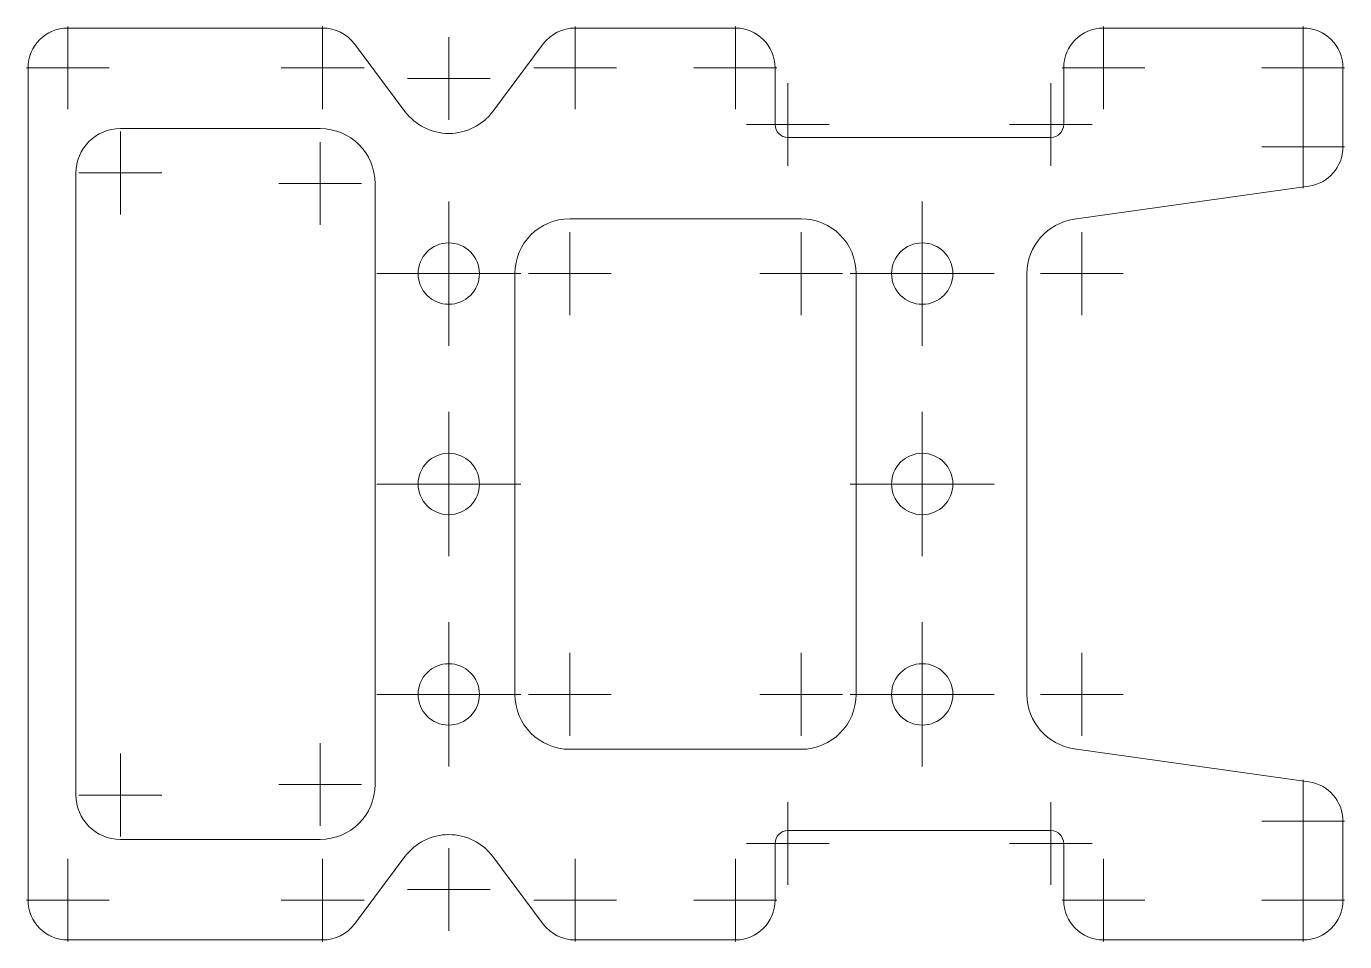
# Model space of a CAD drawing. Header units: millimetres. Extents: x 5.5 to 85.1, y 2.7 to 57.9.
import ezdxf

# ---------------------------------------------------------------- set-up
doc = ezdxf.new("R2010")
doc.units = ezdxf.units.MM

# ---------------------------------------------------------------- blocks, each defined once
blk = doc.blocks.new('SW_CENTERMARKSYMBOL_0')
at = {"color": 7, "linetype": 'Continuous', "lineweight": 0}
for q in [(0, 2.5), (-2.5, 0), (0, -2.5), (2.5, 0)]:
    blk.add_line((0, 0), q, dxfattribs=at)
blk = doc.blocks.new('SW_CENTERMARKSYMBOL_1')
at = {"color": 7, "linetype": 'Continuous', "lineweight": 0}
for q in [(0, 2.5), (-2.5, 0), (0, -2.5), (2.5, 0)]:
    blk.add_line((0, 0), q, dxfattribs=at)
blk = doc.blocks.new('SW_CENTERMARKSYMBOL_2')
at = {"color": 7, "linetype": 'Continuous', "lineweight": 0}
for q in [(0, 2.5), (-2.5, 0), (0, -2.5), (2.5, 0)]:
    blk.add_line((0, 0), q, dxfattribs=at)
blk = doc.blocks.new('SW_CENTERMARKSYMBOL_3')
at = {"color": 7, "linetype": 'Continuous', "lineweight": 0}
for q in [(0, 2.5), (-2.5, 0), (0, -2.5), (2.5, 0)]:
    blk.add_line((0, 0), q, dxfattribs=at)
blk = doc.blocks.new('SW_CENTERMARKSYMBOL_4')
at = {"color": 7, "linetype": 'Continuous', "lineweight": 0}
for p, q in [((0, 2.5), (0, 4.35293)), ((0, 0), (0, 2.5)), ((-2.5, 0), (-4.35293, 0)), ((0, 0), (-2.5, 0)), ((0, 0), (0, -2.5)), ((0, 0), (2.5, 0)), ((2.5, 0), (4.35293, 0)), ((0, -2.5), (0, -4.35293))]:
    blk.add_line(p, q, dxfattribs=at)
blk = doc.blocks.new('SW_CENTERMARKSYMBOL_5')
at = {"color": 7, "linetype": 'Continuous', "lineweight": 0}
for p, q in [((0, 2.5), (0, 4.35293)), ((0, 0), (0, 2.5)), ((-2.5, 0), (-4.35293, 0)), ((0, 0), (-2.5, 0)), ((0, 0), (0, -2.5)), ((0, 0), (2.5, 0)), ((2.5, 0), (4.35293, 0)), ((0, -2.5), (0, -4.35293))]:
    blk.add_line(p, q, dxfattribs=at)
blk = doc.blocks.new('SW_CENTERMARKSYMBOL_6')
at = {"color": 7, "linetype": 'Continuous', "lineweight": 0}
for p, q in [((0, 2.5), (0, 4.35293)), ((0, 0), (0, 2.5)), ((-2.5, 0), (-4.35293, 0)), ((0, 0), (-2.5, 0)), ((0, 0), (0, -2.5)), ((0, 0), (2.5, 0)), ((2.5, 0), (4.35293, 0)), ((0, -2.5), (0, -4.35293))]:
    blk.add_line(p, q, dxfattribs=at)
blk = doc.blocks.new('SW_CENTERMARKSYMBOL_7')
at = {"color": 7, "linetype": 'Continuous', "lineweight": 0}
for q in [(0, 2.5), (-2.5, 0), (0, -2.5), (2.5, 0)]:
    blk.add_line((0, 0), q, dxfattribs=at)
blk = doc.blocks.new('SW_CENTERMARKSYMBOL_8')
at = {"color": 7, "linetype": 'Continuous', "lineweight": 0}
for q in [(0, 2.5), (-2.5, 0), (0, -2.5), (2.5, 0)]:
    blk.add_line((0, 0), q, dxfattribs=at)
blk = doc.blocks.new('SW_CENTERMARKSYMBOL_9')
at = {"color": 7, "linetype": 'Continuous', "lineweight": 0}
for q in [(0, 2.5), (-2.5, 0), (0, -2.5), (2.5, 0)]:
    blk.add_line((0, 0), q, dxfattribs=at)
blk = doc.blocks.new('SW_CENTERMARKSYMBOL_10')
at = {"color": 7, "linetype": 'Continuous', "lineweight": 0}
for q in [(0, 2.5), (-2.5, 0), (0, -2.5), (2.5, 0)]:
    blk.add_line((0, 0), q, dxfattribs=at)
blk = doc.blocks.new('SW_CENTERMARKSYMBOL_11')
at = {"color": 7, "linetype": 'Continuous', "lineweight": 0}
for p, q in [((0, 2.5), (0, 4.35293)), ((0, 0), (0, 2.5)), ((-2.5, 0), (-4.35293, 0)), ((0, 0), (-2.5, 0)), ((0, 0), (0, -2.5)), ((0, 0), (2.5, 0)), ((2.5, 0), (4.35293, 0)), ((0, -2.5), (0, -4.35293))]:
    blk.add_line(p, q, dxfattribs=at)
blk = doc.blocks.new('SW_CENTERMARKSYMBOL_12')
at = {"color": 7, "linetype": 'Continuous', "lineweight": 0}
for p, q in [((0, 2.5), (0, 4.35293)), ((0, 0), (0, 2.5)), ((-2.5, 0), (-4.35293, 0)), ((0, 0), (-2.5, 0)), ((0, 0), (0, -2.5)), ((0, 0), (2.5, 0)), ((2.5, 0), (4.35293, 0)), ((0, -2.5), (0, -4.35293))]:
    blk.add_line(p, q, dxfattribs=at)
blk = doc.blocks.new('SW_CENTERMARKSYMBOL_13')
at = {"color": 7, "linetype": 'Continuous', "lineweight": 0}
for p, q in [((0, 2.5), (0, 4.35293)), ((0, 0), (0, 2.5)), ((-2.5, 0), (-4.35293, 0)), ((0, 0), (-2.5, 0)), ((0, 0), (0, -2.5)), ((0, 0), (2.5, 0)), ((2.5, 0), (4.35293, 0)), ((0, -2.5), (0, -4.35293))]:
    blk.add_line(p, q, dxfattribs=at)
blk = doc.blocks.new('SW_CENTERMARKSYMBOL_14')
at = {"color": 7, "linetype": 'Continuous', "lineweight": 0}
for q in [(0, 2.5), (-2.5, 0), (0, -2.5), (2.5, 0)]:
    blk.add_line((0, 0), q, dxfattribs=at)
blk = doc.blocks.new('SW_CENTERMARKSYMBOL_15')
at = {"color": 7, "linetype": 'Continuous', "lineweight": 0}
for q in [(0, 2.5), (-2.5, 0), (0, -2.5), (2.5, 0)]:
    blk.add_line((0, 0), q, dxfattribs=at)
blk = doc.blocks.new('SW_CENTERMARKSYMBOL_16')
at = {"color": 7, "linetype": 'Continuous', "lineweight": 0}
for q in [(0, 2.5), (-2.5, 0), (0, -2.5), (2.5, 0)]:
    blk.add_line((0, 0), q, dxfattribs=at)
blk = doc.blocks.new('SW_CENTERMARKSYMBOL_17')
at = {"color": 7, "linetype": 'Continuous', "lineweight": 0}
for q in [(0, 2.5), (-2.5, 0), (0, -2.5), (2.5, 0)]:
    blk.add_line((0, 0), q, dxfattribs=at)
blk = doc.blocks.new('SW_CENTERMARKSYMBOL_18')
at = {"color": 7, "linetype": 'Continuous', "lineweight": 0}
for q in [(0, 2.5), (-2.5, 0), (0, -2.5), (2.5, 0)]:
    blk.add_line((0, 0), q, dxfattribs=at)
blk = doc.blocks.new('SW_CENTERMARKSYMBOL_19')
at = {"color": 7, "linetype": 'Continuous', "lineweight": 0}
for q in [(0, 2.5), (-2.5, 0), (0, -2.5), (2.5, 0)]:
    blk.add_line((0, 0), q, dxfattribs=at)
blk = doc.blocks.new('SW_CENTERMARKSYMBOL_20')
at = {"color": 7, "linetype": 'Continuous', "lineweight": 0}
for q in [(0, 2.5), (-2.5, 0), (0, -2.5), (2.5, 0)]:
    blk.add_line((0, 0), q, dxfattribs=at)
blk = doc.blocks.new('SW_CENTERMARKSYMBOL_21')
at = {"color": 7, "linetype": 'Continuous', "lineweight": 0}
for q in [(0, 2.5), (-2.5, 0), (0, -2.5), (2.5, 0)]:
    blk.add_line((0, 0), q, dxfattribs=at)
blk = doc.blocks.new('SW_CENTERMARKSYMBOL_22')
at = {"color": 7, "linetype": 'Continuous', "lineweight": 0}
for q in [(0, 2.5), (-2.5, 0), (0, -2.5), (2.5, 0)]:
    blk.add_line((0, 0), q, dxfattribs=at)
blk = doc.blocks.new('SW_CENTERMARKSYMBOL_23')
at = {"color": 7, "linetype": 'Continuous', "lineweight": 0}
for q in [(0, 2.5), (-2.5, 0), (0, -2.5), (2.5, 0)]:
    blk.add_line((0, 0), q, dxfattribs=at)
blk = doc.blocks.new('SW_CENTERMARKSYMBOL_24')
at = {"color": 7, "linetype": 'Continuous', "lineweight": 0}
for q in [(0, 2.5), (-2.5, 0), (0, -2.5), (2.5, 0)]:
    blk.add_line((0, 0), q, dxfattribs=at)
blk = doc.blocks.new('SW_CENTERMARKSYMBOL_25')
at = {"color": 7, "linetype": 'Continuous', "lineweight": 0}
for q in [(0, 2.5), (-2.5, 0), (0, -2.5), (2.5, 0)]:
    blk.add_line((0, 0), q, dxfattribs=at)
blk = doc.blocks.new('SW_CENTERMARKSYMBOL_26')
at = {"color": 7, "linetype": 'Continuous', "lineweight": 0}
for q in [(0, 2.5), (-2.5, 0), (0, -2.5), (2.5, 0)]:
    blk.add_line((0, 0), q, dxfattribs=at)
blk = doc.blocks.new('SW_CENTERMARKSYMBOL_27')
at = {"color": 7, "linetype": 'Continuous', "lineweight": 0}
for q in [(0, 2.5), (-2.5, 0), (0, -2.5), (2.5, 0)]:
    blk.add_line((0, 0), q, dxfattribs=at)
blk = doc.blocks.new('SW_CENTERMARKSYMBOL_28')
at = {"color": 7, "linetype": 'Continuous', "lineweight": 0}
for q in [(0, 2.5), (-2.5, 0), (0, -2.5), (2.5, 0)]:
    blk.add_line((0, 0), q, dxfattribs=at)
blk = doc.blocks.new('SW_CENTERMARKSYMBOL_29')
at = {"color": 7, "linetype": 'Continuous', "lineweight": 0}
for q in [(0, 2.5), (-2.5, 0), (0, -2.5), (2.5, 0)]:
    blk.add_line((0, 0), q, dxfattribs=at)
blk = doc.blocks.new('SW_CENTERMARKSYMBOL_30')
at = {"color": 7, "linetype": 'Continuous', "lineweight": 0}
for q in [(0, 2.5), (-2.5, 0), (0, -2.5), (2.5, 0)]:
    blk.add_line((0, 0), q, dxfattribs=at)
blk = doc.blocks.new('SW_CENTERMARKSYMBOL_31')
at = {"color": 7, "linetype": 'Continuous', "lineweight": 0}
for q in [(0, 2.5), (-2.5, 0), (0, -2.5), (2.5, 0)]:
    blk.add_line((0, 0), q, dxfattribs=at)
blk = doc.blocks.new('SW_CENTERMARKSYMBOL_32')
at = {"color": 7, "linetype": 'Continuous', "lineweight": 0}
for q in [(0, 2.5), (-2.5, 0), (0, -2.5), (2.5, 0)]:
    blk.add_line((0, 0), q, dxfattribs=at)
blk = doc.blocks.new('SW_CENTERMARKSYMBOL_33')
at = {"color": 7, "linetype": 'Continuous', "lineweight": 0}
for q in [(0, 2.5), (-2.5, 0), (0, -2.5), (2.5, 0)]:
    blk.add_line((0, 0), q, dxfattribs=at)
blk = doc.blocks.new('SW_CENTERMARKSYMBOL_34')
at = {"color": 7, "linetype": 'Continuous', "lineweight": 0}
for q in [(0, 2.5), (-2.5, 0), (0, -2.5), (2.5, 0)]:
    blk.add_line((0, 0), q, dxfattribs=at)
blk = doc.blocks.new('SW_CENTERMARKSYMBOL_35')
at = {"color": 7, "linetype": 'Continuous', "lineweight": 0}
for q in [(0, 2.5), (-2.5, 0), (0, -2.5), (2.5, 0)]:
    blk.add_line((0, 0), q, dxfattribs=at)

msp = doc.modelspace()

# ---------------------------------------------------------------- linework, layer by layer
at = {"color": 7, "linetype": 'Continuous', "lineweight": 15}
for p, q in [((23.369, 57.805), (7.978, 57.805)), ((48.288, 57.805), (38.613, 57.805)), ((82.578, 57.805), (70.513, 57.805)), ((28.337, 52.772), (25.291, 56.843)), ((36.691, 56.843), (33.645, 52.772)), ((5.578, 55.405), (5.578, 5.151)), ((50.688, 51.976), (50.688, 55.405)), ((68.113, 55.405), (68.113, 51.976)), ((84.978, 50.628), (84.978, 55.405)), ((23.218, 51.735), (11.153, 51.735)), ((67.338, 51.201), (51.463, 51.201)), ((8.474, 49.055), (8.474, 11.501)), ((26.533, 12.136), (26.533, 48.42)), ((68.749, 46.261), (82.912, 48.251)), ((52.263, 46.293), (38.293, 46.293)), ((34.978, 42.978), (34.978, 17.578)), ((55.578, 17.578), (55.578, 42.978)), ((65.895, 17.578), (65.895, 42.978)), ((38.293, 14.263), (52.263, 14.263)), ((82.912, 12.305), (68.749, 14.296)), ((84.978, 5.151), (84.978, 9.928)), ((11.153, 8.822), (23.218, 8.822)), ((51.463, 9.355), (67.338, 9.355)), ((50.688, 5.151), (50.688, 8.58)), ((68.113, 8.58), (68.113, 5.151)), ((25.291, 3.713), (28.337, 7.785)), ((33.645, 7.785), (36.691, 3.713)), ((7.978, 2.751), (23.369, 2.751)), ((38.613, 2.751), (48.288, 2.751)), ((70.513, 2.751), (82.578, 2.751))]:
    msp.add_line(p, q, dxfattribs=at)
for centre in [(30.984, 42.978), (59.572, 42.978), (30.984, 30.278), (59.572, 30.278), (30.984, 17.578), (59.572, 17.578)]:
    msp.add_circle(centre, 1.853, dxfattribs=at)
for centre, radius, start, end in [((7.978, 55.405), 2.4, 90, 180), ((23.369, 55.405), 2.4, 36.80123, 90), ((38.613, 55.405), 2.4, 90, 143.19877), ((48.288, 55.405), 2.4, 0, 90), ((70.513, 55.405), 2.4, 90, 180), ((82.578, 55.405), 2.4, 0, 90), ((30.991, 54.757), 3.315, 216.80123, 323.19877), ((51.463, 51.976), 0.775, 180, 270), ((67.338, 51.976), 0.775, 270, 0), ((11.153, 49.055), 2.68, 90, 180), ((23.218, 48.42), 3.315, 0, 90), ((82.578, 50.628), 2.4, 278, 0), ((38.293, 42.978), 3.315, 90, 180), ((52.263, 42.978), 3.315, 0, 90), ((69.21, 42.978), 3.315, 98, 180), ((38.293, 17.578), 3.315, 180, 270), ((52.263, 17.578), 3.315, 270, 360), ((69.21, 17.578), 3.315, 180, 262), ((23.218, 12.136), 3.315, 270, 0), ((82.578, 9.928), 2.4, 0, 82), ((11.153, 11.501), 2.68, 180, 270), ((30.991, 5.799), 3.315, 36.80123, 143.19877), ((51.463, 8.58), 0.775, 90, 180), ((67.338, 8.58), 0.775, 0, 90), ((7.978, 5.151), 2.4, 180, 270), ((48.288, 5.151), 2.4, 270, 0), ((70.513, 5.151), 2.4, 180, 270), ((82.578, 5.151), 2.4, 270, 0), ((23.369, 5.151), 2.4, 270, 323.19877), ((38.613, 5.151), 2.4, 216.80123, 270)]:
    msp.add_arc(centre, radius, start, end, dxfattribs=at)

# ---------------------------------------------------------------- block references
at = {"color": 7, "linetype": 'Continuous', "lineweight": 0}
for name, p in [('SW_CENTERMARKSYMBOL_20', (7.978, 55.405)), ('SW_CENTERMARKSYMBOL_21', (23.369, 55.405)), ('SW_CENTERMARKSYMBOL_23', (38.613, 55.405)), ('SW_CENTERMARKSYMBOL_24', (48.288, 55.405)), ('SW_CENTERMARKSYMBOL_27', (70.513, 55.405)), ('SW_CENTERMARKSYMBOL_28', (82.578, 55.405)), ('SW_CENTERMARKSYMBOL_22', (30.991, 54.757)), ('SW_CENTERMARKSYMBOL_25', (51.463, 51.976)), ('SW_CENTERMARKSYMBOL_26', (67.338, 51.976)), ('SW_CENTERMARKSYMBOL_29', (82.578, 50.628)), ('SW_CENTERMARKSYMBOL_0', (11.153, 49.055)), ('SW_CENTERMARKSYMBOL_1', (23.218, 48.42)), ('SW_CENTERMARKSYMBOL_4', (30.984, 42.978)), ('SW_CENTERMARKSYMBOL_11', (59.572, 42.978)), ('SW_CENTERMARKSYMBOL_7', (38.293, 42.978)), ('SW_CENTERMARKSYMBOL_8', (52.263, 42.978)), ('SW_CENTERMARKSYMBOL_30', (69.21, 42.978)), ('SW_CENTERMARKSYMBOL_5', (30.984, 30.278)), ('SW_CENTERMARKSYMBOL_12', (59.572, 30.278)), ('SW_CENTERMARKSYMBOL_6', (30.984, 17.578)), ('SW_CENTERMARKSYMBOL_13', (59.572, 17.578)), ('SW_CENTERMARKSYMBOL_10', (38.293, 17.578)), ('SW_CENTERMARKSYMBOL_9', (52.263, 17.578)), ('SW_CENTERMARKSYMBOL_31', (69.21, 17.578)), ('SW_CENTERMARKSYMBOL_2', (23.218, 12.136)), ('SW_CENTERMARKSYMBOL_3', (11.153, 11.501)), ('SW_CENTERMARKSYMBOL_32', (82.578, 9.928)), ('SW_CENTERMARKSYMBOL_14', (51.463, 8.58)), ('SW_CENTERMARKSYMBOL_35', (67.338, 8.58)), ('SW_CENTERMARKSYMBOL_17', (30.991, 5.799)), ('SW_CENTERMARKSYMBOL_19', (7.978, 5.151)), ('SW_CENTERMARKSYMBOL_18', (23.369, 5.151)), ('SW_CENTERMARKSYMBOL_16', (38.613, 5.151)), ('SW_CENTERMARKSYMBOL_15', (48.288, 5.151)), ('SW_CENTERMARKSYMBOL_34', (70.513, 5.151)), ('SW_CENTERMARKSYMBOL_33', (82.578, 5.151))]:
    msp.add_blockref(name, p, dxfattribs=at)

doc.saveas('drawing.dxf')
